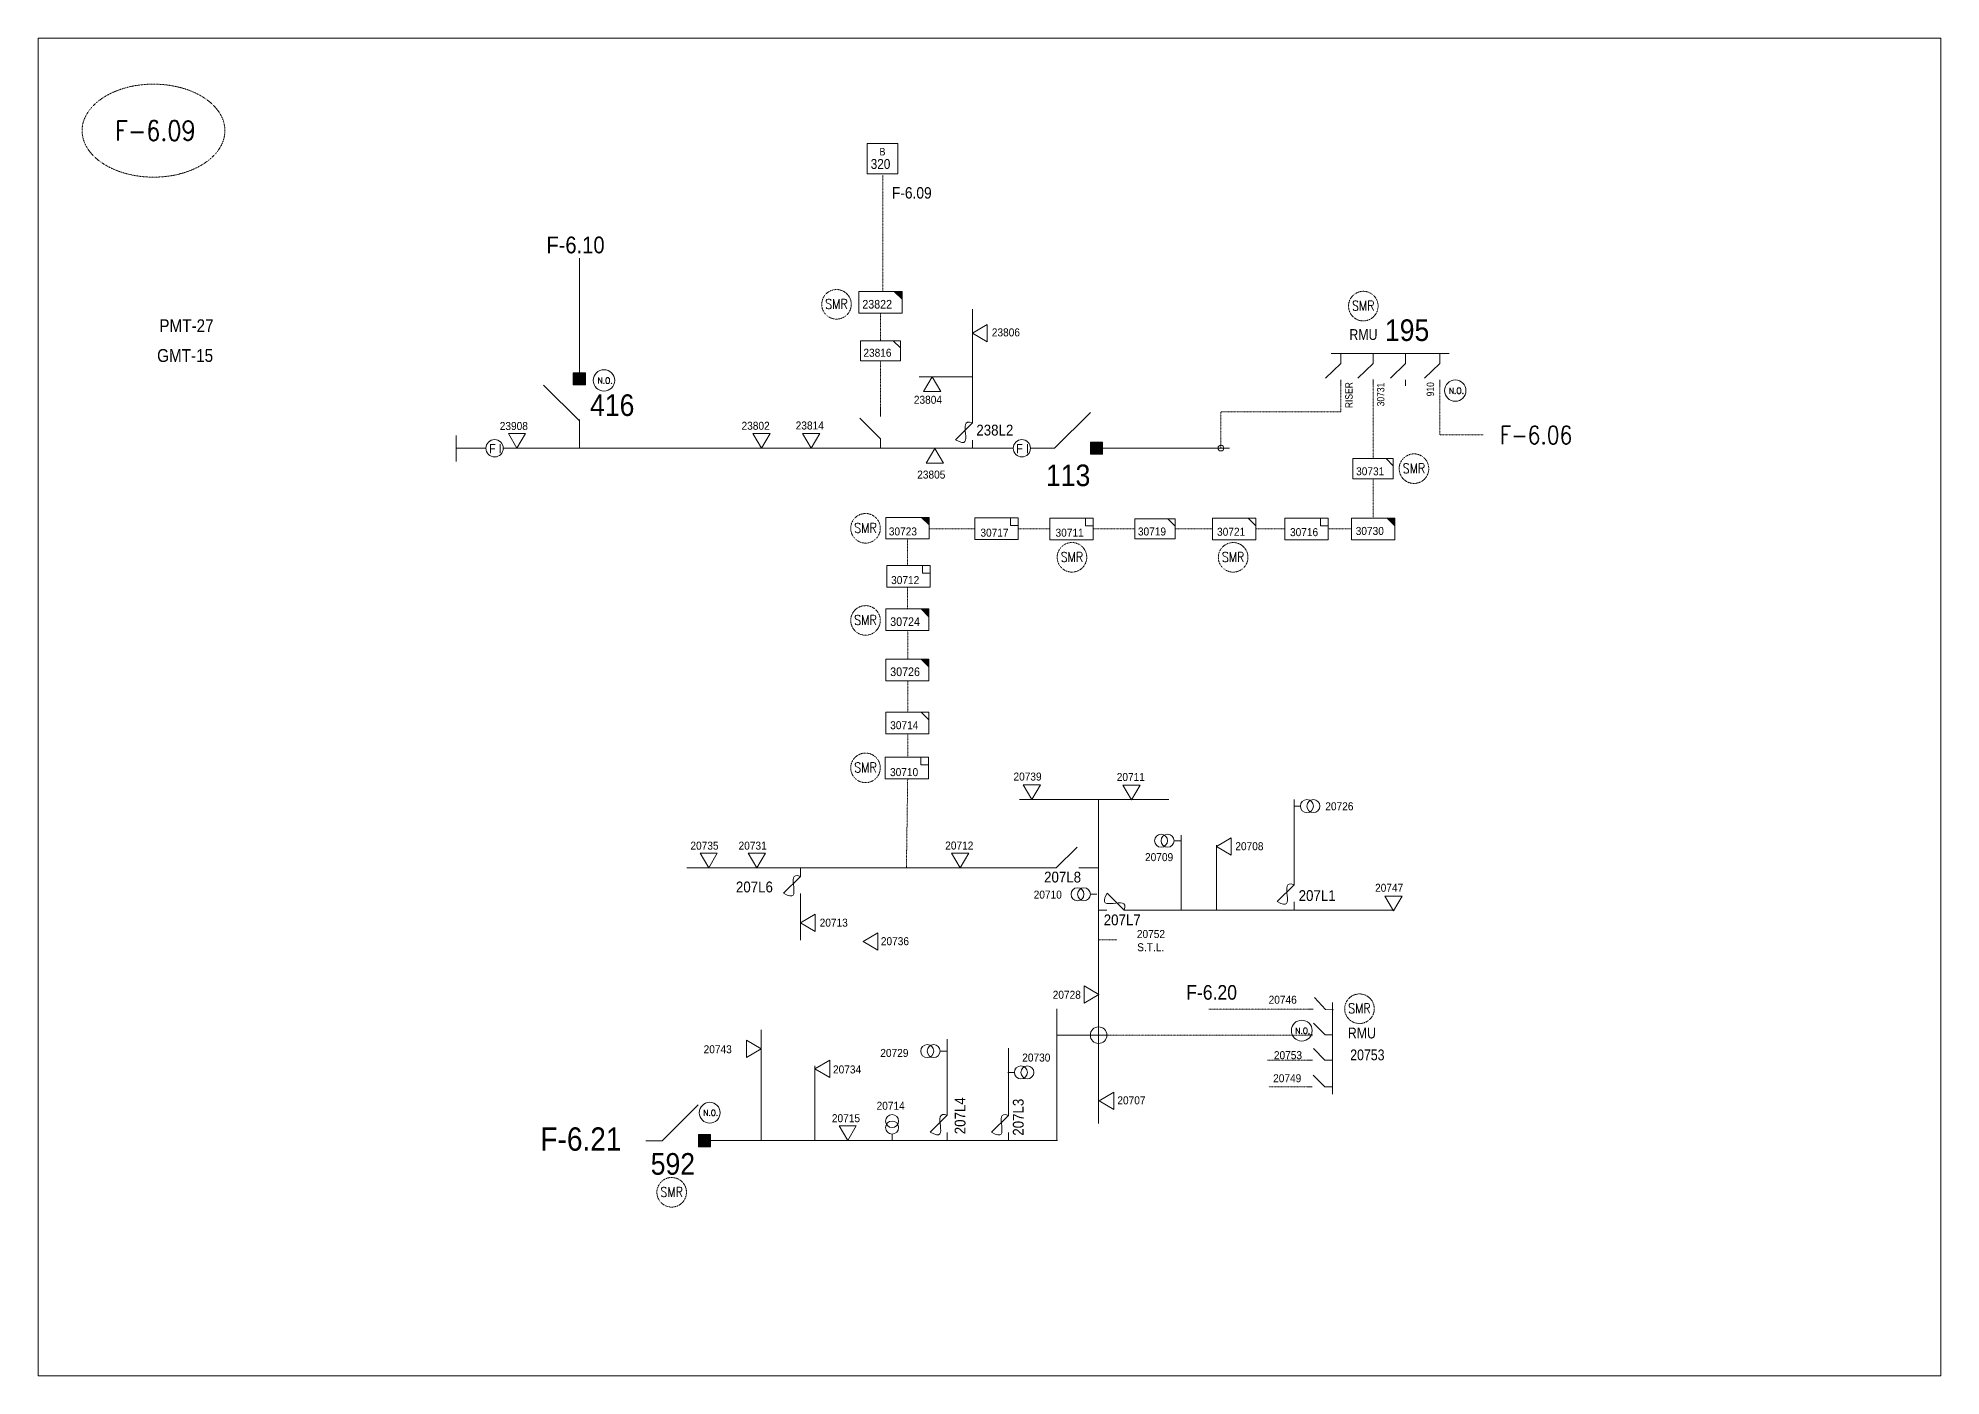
# Model space of a CAD drawing. Header units: metres. Extents: x 65984 to 144644, y -19036 to 23726.
# Drawn here: x 101588 to 102468, y 9040 to 9659 of the extents above; entities that cross this region are included whole.
import ezdxf
from ezdxf.enums import TextEntityAlignment as Align

# ---------------------------------------------------------------- set-up
doc = ezdxf.new("R2010")
doc.units = ezdxf.units.M
doc.header["$MEASUREMENT"] = 0
doc.linetypes.add('DGN Style 3', pattern=[0.013877, 0, -0.013877])
doc.layers.get('0').update_dxf_attribs({"color": 95, "lineweight": 40})
for name, color, linetype, lineweight in [('ABS', 7, 'Continuous', 40), ('ABS NUMBER', 112, 'Continuous', 30), ('d_eos', 111, 'Continuous', 40), ('d_fco', 5, 'Continuous', 40), ('d_fco text', 95, 'Continuous', 40), ('d_oh branch', 94, 'Continuous', 40), ('d_switch', 95, 'Continuous', 40), ('d_tf', 1, 'Continuous', 40), ('d_tf no', 6, 'Continuous', 40), ('d_tf_200', 1, 'Continuous', 40), ('d_ug cable', 95, 'Continuous', 40), ('d_unit sub', 7, 'Continuous', 40), ('EARTH FAULT INDICATOR', 95, 'Continuous', 40), ('FDR  2  17', 98, 'Continuous', 40), ('fedr no', 95, 'Continuous', 40), ('GRID STATION  04', 7, 'Continuous', 40), ('GRID STATION 01', 7, 'Continuous', 40), ('Level 37', 7, 'Continuous', 0), ('O H MAIN FEEDER', 4, 'Continuous', 100), ('SW N O', 114, 'Continuous', 30)]:
    doc.layers.add(name, color=color, linetype=linetype, lineweight=lineweight)
doc.styles.add('NASKHF', font='naskhf.shx', dxfattribs={"height": 8})
doc.styles.add('Style-Andalus', font='andlso.ttf')
doc.styles.add('Style-Arial', font='arial.ttf')
doc.styles.add('Style-ENGINEERING', font='ENGINEERING.shx')
doc.styles.add('Style-msdefault', font='msdefault.shx')
doc.styles.add('Style-STANDARD', font='STANDARD.shx')

# ---------------------------------------------------------------- blocks, each defined once
blk = doc.blocks.new('TF_8')
at = {"color": 0, "linetype": 'ByBlock', "lineweight": -2}
blk.add_line((6.3, 4.95), (9.9, 1.35), dxfattribs=at)
blk.add_3dface([(-10.1, 4.95), (9.9, 4.95), (9.9, -5.05), (-10.1, -5.05)], dxfattribs=at)
blk = doc.blocks.new('SS')
at = {"color": 0, "linetype": 'ByBlock', "lineweight": -2, "flags": 128}
blk.add_lwpolyline([(6.95, 4.25), (10.45, 4.25), (10.45, 0.75)], close=True, dxfattribs=at)
at = {"color": 0, "linetype": 'ByBlock', "lineweight": -2, "extrusion": (0, 0, -1)}
blk.add_solid([(-6.95, 4.25), (-10.45, 4.25), (-10.45, 0.75)], dxfattribs=at)
at = {"color": 0, "linetype": 'ByBlock', "lineweight": -2}
blk.add_3dface([(-9.55, 4.25), (10.45, 4.25), (10.45, -5.75), (-9.55, -5.75)], dxfattribs=at)
blk = doc.blocks.new('TF3')
at = {"color": 0, "linetype": 'ByBlock', "lineweight": -2}
for p, q in [((11.3, 9), (18.3, 9)), ((18.3, 9), (18.3, 2))]:
    blk.add_line(p, q, dxfattribs=at)
at = {"color": 0, "linetype": 'ByBlock', "lineweight": -2, "flags": 128}
blk.add_lwpolyline([(18.3, 2), (11.3, 2), (11.3, 9)], dxfattribs=at)
at = {"color": 0, "linetype": 'ByBlock', "lineweight": -2}
blk.add_3dface([(-21.7, 9), (18.3, 9), (18.3, -11), (-21.7, -11)], dxfattribs=at)
blk = doc.blocks.new('*U1147')
at = {"layer": 'SW N O', "color": 91, "lineweight": 13, "ltscale": 0.426762}
blk.add_circle((0, 0), 16.8, dxfattribs=at)
at = {"layer": 'SW N O', "color": 91, "lineweight": 13, "style": 'Style-STANDARD'}
blk.add_text('N.O.', height=9.6, dxfattribs=at).set_placement((1.7, -0.2), align=Align.MIDDLE_CENTER)
blk = doc.blocks.new('ABS2_1_1')
at = {"color": 0, "linetype": 'ByBlock', "lineweight": -2, "ltscale": 500}
for q in [(-29900, 43500), (0, 0)]:
    blk.add_line((0, 13600), q, dxfattribs=at)
at = {"color": 0, "linetype": 'ByBlock', "lineweight": -2, "ltscale": 500, "flags": 128}
for points in [[(5000, 43600), (-5000, 43600), (-5000, 53600), (5000, 53600)], [(3791, 49653), (3791, 49653), (3791, 49653)]]:
    blk.add_lwpolyline(points, close=True, dxfattribs=at)
at = {"color": 0, "linetype": 'ByBlock', "lineweight": -2, "ltscale": 500}
for points in [[(5000, 43600), (-5000, 43600), (5000, 53600), (-5000, 53600)], [(3791, 49653), (3791, 49653), (3791, 49653)]]:
    blk.add_solid(points, dxfattribs=at)
blk = doc.blocks.new('*U1148')
at = {"layer": 'EARTH FAULT INDICATOR', "color": 94, "linetype": 'Continuous', "lineweight": 13}
blk.add_circle((0.02, 0.13), 4, dxfattribs=at)
at = {"layer": 'EARTH FAULT INDICATOR', "color": 94, "lineweight": 13, "style": 'Style-Andalus', "width": 0.9}
blk.add_text('F I', height=4.234, dxfattribs=at).set_placement((-2.61, 2.11), align=Align.TOP_LEFT)
blk = doc.blocks.new('FUSE01')
at = {"color": 0, "linetype": 'ByBlock', "lineweight": -2}
blk.add_line((0, -17.15), (0, -22.55), dxfattribs=at)
at = {"color": 0, "linetype": 'ByBlock', "lineweight": -2, "flags": 128}
blk.add_lwpolyline([(0, 0.05), (0, -5.75), (-11.2, -16.95)], dxfattribs=at)
at = {"color": 0, "linetype": 'ByBlock', "lineweight": -2}
blk.add_open_spline([(-11.2, -16.95), (3.4, -25.35), (-11.6, -1.35), (0, -5.75)], degree=3, dxfattribs=at)
blk = doc.blocks.new('exist.us-1000kva')
at = {"color": 0, "linetype": 'ByBlock', "lineweight": -2, "flags": 128}
blk.add_lwpolyline([(40, 12.9), (32.8, 20), (40, 20)], close=True, dxfattribs=at)
at = {"color": 0, "linetype": 'ByBlock', "lineweight": -2, "extrusion": (0, 0, -1)}
blk.add_solid([(-40, 12.9), (-32.8, 20), (-40, 20)], dxfattribs=at)
at = {"color": 0, "linetype": 'ByBlock', "lineweight": -2, "xscale": 2, "yscale": 2}
blk.add_blockref('TF_8', (20.2, 10.1), dxfattribs=at)
blk = doc.blocks.new('*U1149')
at = {"layer": 'SW N O', "color": 3, "lineweight": 13, "ltscale": 0.426762}
blk.add_circle((0, 0), 16.8, dxfattribs=at)
at = {"layer": 'SW N O', "color": 3, "lineweight": 13, "style": 'Style-STANDARD'}
blk.add_text('N.O.', height=9.6, dxfattribs=at).set_placement((1.7, -0.2), align=Align.MIDDLE_CENTER)
blk = doc.blocks.new('TRA1_985')
at = {"layer": 'd_tf', "color": 94, "linetype": 'Continuous', "lineweight": 13, "ltscale": 0.000392162, "flags": 128}
blk.add_lwpolyline([(10, -17), (0, 0), (-10, -17)], close=True, dxfattribs=at)
blk = doc.blocks.new('TRA1_984')
at = {"layer": 'd_tf', "color": 94, "linetype": 'Continuous', "lineweight": 13, "ltscale": 0.000392162, "xscale": 1.000046564039522, "yscale": 1.000046564039522, "zscale": 1.000046564039522, "rotation": 180}
blk.add_blockref('TRA1_985', (0, 0), dxfattribs=at)
blk = doc.blocks.new('TFU_118')
at = {"layer": 'd_tf_200', "color": 94, "linetype": 'Continuous', "lineweight": 13}
blk.add_line((0, 10), (0, 0), dxfattribs=at)
at = {"layer": 'd_tf_200', "color": 94, "linetype": 'Continuous', "lineweight": 13, "extrusion": (0, 0, -1)}
for centre in [(0, 30), (0, 20)]:
    blk.add_circle(centre, 10, dxfattribs=at)
blk = doc.blocks.new('*U3603')
at = {"layer": 'ABS', "color": 94, "linetype": 'Continuous', "lineweight": 13, "ltscale": 0.176941}
for p, q in [((-8.3, 9.1), (-8.3, 16.6)), ((-8.3, 9.1), (8.3, -7.6)), ((-8.3, -16.6), (-8.3, -9))]:
    blk.add_line(p, q, dxfattribs=at)
blk = doc.blocks.new('TRA1_1503')
at = {"layer": 'd_tf', "color": 94, "linetype": 'Continuous', "lineweight": 13, "ltscale": 0.000359776, "flags": 128}
blk.add_lwpolyline([(9.9, -17), (-0.1, 0), (-10.1, -17)], close=True, dxfattribs=at)
blk = doc.blocks.new('TRA1_1502')
at = {"layer": 'd_tf', "color": 94, "linetype": 'Continuous', "lineweight": 13, "ltscale": 0.000359776, "xscale": 1.000046564039524, "yscale": 1.000046564039524, "zscale": 1.000046564039524, "rotation": 180}
blk.add_blockref('TRA1_1503', (0, 0), dxfattribs=at)
blk = doc.blocks.new('TRA1_1505')
at = {"layer": 'd_tf', "color": 94, "linetype": 'Continuous', "lineweight": 13, "ltscale": 0.000355616, "flags": 128}
blk.add_lwpolyline([(10, -17), (0, 0), (-10, -17)], close=True, dxfattribs=at)
blk = doc.blocks.new('TRA1_1504')
at = {"layer": 'd_tf', "color": 94, "linetype": 'Continuous', "lineweight": 13, "ltscale": 0.000355616, "xscale": 1.000046564039523, "yscale": 1.000046564039523, "zscale": 1.000046564039523, "rotation": 180}
blk.add_blockref('TRA1_1505', (0, 0), dxfattribs=at)
blk = doc.blocks.new('TRA1_1507')
at = {"layer": 'd_tf', "color": 94, "linetype": 'Continuous', "lineweight": 13, "ltscale": 0.000355616, "flags": 128}
blk.add_lwpolyline([(10, -17), (0, 0), (-10, -17)], close=True, dxfattribs=at)
blk = doc.blocks.new('TRA1_1506')
at = {"layer": 'd_tf', "color": 94, "linetype": 'Continuous', "lineweight": 13, "ltscale": 0.000355616, "xscale": 1.000046564039523, "yscale": 1.000046564039523, "zscale": 1.000046564039523, "rotation": 180}
blk.add_blockref('TRA1_1507', (0, 0), dxfattribs=at)
blk = doc.blocks.new('*U1151')
at = {"layer": 'SW N O', "color": 3, "lineweight": 13, "ltscale": 0.426762}
blk.add_circle((0, 0), 16.8, dxfattribs=at)
at = {"layer": 'SW N O', "color": 3, "lineweight": 13, "style": 'Style-STANDARD'}
blk.add_text('N.O.', height=9.6, dxfattribs=at).set_placement((1.7, -0.2), align=Align.MIDDLE_CENTER)
blk = doc.blocks.new('*U4280')
at = {"layer": 'SW N O', "color": 91, "lineweight": 13, "ltscale": 0.426762}
blk.add_circle((0, 0), 16.8, dxfattribs=at)
at = {"layer": 'SW N O', "color": 91, "lineweight": 13, "style": 'Style-STANDARD'}
blk.add_text('N.O.', height=9.6, dxfattribs=at).set_placement((1.7, -0.2), align=Align.MIDDLE_CENTER)

msp = doc.modelspace()

# ---------------------------------------------------------------- linework, layer by layer
at = {"layer": 'd_eos', "color": 2, "linetype": 'Continuous', "lineweight": 13, "ltscale": 0.478599}
for p, q in [((102240.51, 9513.07), (102185.99, 9513.07)), ((102190.34, 9513.07), (102190.34, 9508.42)), ((102205.33, 9513.17), (102205.33, 9508.52)), ((102220.33, 9513.07), (102220.33, 9508.42)), ((102236.14, 9513.07), (102236.14, 9508.42)), ((102190.34, 9508.42), (102183.34, 9501.63)), ((102205.33, 9508.52), (102198.33, 9501.73)), ((102220.33, 9508.42), (102213.33, 9501.63)), ((102236.14, 9508.42), (102229.14, 9501.63))]:
    msp.add_line(p, q, dxfattribs=at)
at = {"layer": 'd_eos', "color": 94, "linetype": 'Continuous', "lineweight": 13, "ltscale": 0.478599}
for p, q in [((102190.34, 9500.98), (102190.34, 9498.16)), ((102205.33, 9501.08), (102205.33, 9498.26)), ((102220.33, 9500.98), (102220.33, 9498.16)), ((102236.14, 9500.98), (102236.14, 9498.16))]:
    msp.add_line(p, q, dxfattribs=at)
at = {"layer": 'd_eos', "color": 2, "linetype": 'Continuous', "lineweight": 13, "ltscale": 0.408271}
for p, q in [((102183.39, 9209.79), (102178.19, 9215.34)), ((102186.6, 9170.62), (102186.6, 9213.12)), ((102177.59, 9209.9), (102175.39, 9209.94)), ((102187.01, 9209.72), (102183.39, 9209.79)), ((102177.33, 9198.04), (102175.13, 9198.04)), ((102183.13, 9198.04), (102177.83, 9203.5)), ((102186.75, 9198.04), (102183.13, 9198.04)), ((102183.05, 9186.35), (102177.76, 9191.81)), ((102177.25, 9186.35), (102175.05, 9186.35)), ((102182.98, 9174.02), (102177.68, 9179.48)), ((102186.68, 9186.35), (102183.05, 9186.35)), ((102177.17, 9174.02), (102174.97, 9174.02)), ((102186.6, 9174.02), (102182.98, 9174.02))]:
    msp.add_line(p, q, dxfattribs=at)
at = {"layer": 'd_oh branch', "color": 94, "linetype": 'Continuous', "lineweight": 13}
for p, q in [((102020.03, 9485.08), (102020.05, 9533.52)), ((102020.03, 9502.29), (101995.44, 9502.29)), ((102041.8, 9306.97), (102110.85, 9306.97)), ((102078.42, 9306.97), (102078.42, 9157.07)), ((102168.76, 9271.57), (102168.76, 9306.91)), ((102116.51, 9255.75), (102116.51, 9290.36)), ((102132.89, 9255.77), (102132.89, 9285.79)), ((102055.58, 9275.28), (101887.97, 9275.28)), ((102078.42, 9275.28), (102072.49, 9275.28)), ((101940.54, 9263.15), (101940.54, 9241.91)), ((102092.99, 9255.75), (102214.81, 9255.75)), ((102059.04, 9198), (102059.04, 9210.18)), ((101922.41, 9149.2), (101922.41, 9200.44)), ((102008.39, 9165.01), (102008.39, 9196.08)), ((102036.74, 9164.9), (102036.74, 9191.92)), ((101947.25, 9149.19), (101947.25, 9183.8))]:
    msp.add_line(p, q, dxfattribs=at)
msp.add_circle((102078.42, 9197.95), 3.84, dxfattribs=at)
at = {"layer": 'd_ug cable', "color": 94, "linetype": 'DGN Style 3', "lineweight": 13}
for p, q in [((101977.51, 9531.73), (101977.51, 9518.96)), ((101977.55, 9487.74), (101977.55, 9509.72)), ((101989.97, 9415.24), (101989.97, 9427.34)), ((102021.17, 9431.97), (102000, 9431.97)), ((101989.97, 9394.99), (101989.97, 9405.01)), ((102078.27, 9242), (102086.78, 9242))]:
    msp.add_line(p, q, dxfattribs=at)
at = {"layer": 'd_ug cable', "color": 2, "linetype": 'DGN Style 3', "lineweight": 13}
for p, q in [((102175.92, 9209.95), (102129.42, 9209.95)), ((102176.19, 9186.35), (102156.51, 9186.35)), ((102176.75, 9174.02), (102157.07, 9174.02))]:
    msp.add_line(p, q, dxfattribs=at)
at = {"layer": 'd_ug cable', "color": 94, "linetype": 'DGN Style 3', "lineweight": 13, "flags": 128}
for points in [[(101978.59, 9541.77), (101978.59, 9541.77), (101978.59, 9595.53), (101978.59, 9595.53)], [(102134.93, 9469.26), (102134.93, 9486.09), (102190.34, 9486.09), (102190.34, 9498.16)], [(102205.33, 9464.49), (102205.33, 9498.26)], [(102236.14, 9498.16), (102236.14, 9475.55), (102256.24, 9475.55)], [(102205.33, 9436.99), (102205.33, 9455.16)], [(102055.84, 9431.99), (102041.16, 9431.99)], [(102095.09, 9431.99), (102075.84, 9431.99)], [(102131.12, 9431.99), (102113.75, 9431.99)], [(102164.51, 9431.99), (102151.11, 9431.99)], [(102195.34, 9431.99), (102184.5, 9431.99)], [(101990.12, 9384.99), (101990.12, 9371.82)], [(101990.12, 9361.83), (101990.12, 9347.4)], [(101990.12, 9337.2), (101990.12, 9326.44)], [(101990.12, 9316.49), (101989.53, 9275.28)], [(102082.95, 9198.01), (102082.95, 9198.01), (102177.26, 9198.01)]]:
    msp.add_lwpolyline(points, dxfattribs=at)
at = {"layer": 'd_ug cable', "color": 2, "linetype": 'DGN Style 3', "lineweight": 13}
for centre in [(101957.2, 9535.82), (102200.8, 9535), (102224.24, 9459.83), (101970.62, 9432.28), (102066.08, 9418.86), (102140.62, 9418.86), (101970.62, 9389.68), (101970.62, 9321.52), (102199.03, 9210.17), (101880.99, 9125.3)]:
    msp.add_circle(centre, 6.84, dxfattribs=at)
at = {"layer": 'fedr no', "color": 82, "linetype": 'DGN Style 3', "lineweight": 13, "true_color": 0x1dc70e}
msp.add_ellipse((101641.37, 9616.11), major_axis=(33.02, 0), ratio=0.651175, dxfattribs=at)
at = {"layer": 'GRID STATION  04', "color": 94, "linetype": 'Continuous', "lineweight": 13, "ltscale": 0.39177, "flags": 128}
msp.add_lwpolyline([(101971.45, 9610.23), (101971.45, 9596.07), (101985.6, 9596.07), (101985.6, 9610.23)], close=True, dxfattribs=at)
at = {"layer": 'O H MAIN FEEDER', "color": 94, "lineweight": 13, "ltscale": 0.426762}
for p, q in [((101838.28, 9504.12), (101838.28, 9557.12)), ((101838.28, 9469.26), (101838.28, 9482.52)), ((101781.26, 9463.13), (101781.26, 9475.21)), ((101795.11, 9469.3), (101781.26, 9469.3)), ((102038.91, 9469.26), (101803.11, 9469.26)), ((101803.26, 9469.26), (101803.11, 9469.26)), ((102050.42, 9469.26), (102046.91, 9469.26)), ((102138.88, 9469.26), (102077.22, 9469.26)), ((102083.18, 9198), (102059.04, 9198)), ((102059.04, 9198), (102059.04, 9149.19)), ((102059.37, 9149.19), (101898.87, 9149.19))]:
    msp.add_line(p, q, dxfattribs=at)
at = {"layer": 'O H MAIN FEEDER', "color": 140, "linetype": 'Continuous', "lineweight": 13, "flags": 128}
msp.add_lwpolyline([(101587.98, 9658.91), (102467.92, 9658.91), (102467.92, 9040.41), (101587.98, 9040.41)], close=True, dxfattribs=at)
at = {"layer": 'O H MAIN FEEDER', "color": 94, "lineweight": 13, "ltscale": 0.488306}
msp.add_circle((102134.99, 9469.37), 1.33, dxfattribs=at)

# ---------------------------------------------------------------- block references
at = {"layer": 'ABS', "color": 2, "linetype": 'Continuous', "lineweight": 13, "ltscale": 0.829472, "xscale": 0.000555747191877611, "yscale": 0.000555747191877611, "zscale": 0.0003680335276451397}
for p, rotation in [((101838.28, 9474.33), 359.9999999999998), ((101869.08, 9149.17), 269.9999999999998)]:
    msp.add_blockref('ABS2_1_1', p, dxfattribs=dict(at, rotation=rotation))
at = {"layer": 'ABS', "color": 94, "linetype": 'Continuous', "lineweight": 13, "ltscale": 0.176941, "xscale": 0.5763376204863798, "yscale": 0.5763376204863798, "zscale": 0.5763376204863798}
for p, rotation in [((101972.75, 9478.84), 180), ((102064.07, 9280.07), 90)]:
    msp.add_blockref('*U3603', p, dxfattribs=dict(at, rotation=rotation))
at = {"layer": 'ABS', "color": 7, "linetype": 'Continuous', "lineweight": 13, "ltscale": 0.829472, "xscale": 0.000555747191877611, "yscale": 0.000555747191877611, "zscale": 0.0003680335276451397, "rotation": 269.9999999999997}
msp.add_blockref('ABS2_1_1', (102050.42, 9469.26), dxfattribs=at)
at = {"layer": 'd_fco', "color": 94, "linetype": 'Continuous', "lineweight": 13, "xscale": 0.7, "yscale": 0.7, "zscale": 0.2499179648993302}
for p, rotation in [((102020.03, 9485.05), 359.9999999999999), ((101940.54, 9275.39), 359.9999999999999), ((102168.76, 9271.54), 359.9999999999999), ((102094.2, 9255.75), 269.9999999999999), ((102008.39, 9164.97), 359.9999999999999), ((102036.74, 9164.9), 359.9999999999999)]:
    msp.add_blockref('FUSE01', p, dxfattribs=dict(at, rotation=rotation))
at = {"layer": 'd_tf', "color": 94, "linetype": 'Continuous', "lineweight": 13, "ltscale": 0.000392162, "xscale": 0.4, "yscale": 0.4, "zscale": 0.4}
for p, rotation in [((102020.03, 9522.55), 270), ((102001.41, 9502.27), 180), ((101809.45, 9469.3), 359.9999999999999), ((101922.53, 9469.3), 359.9999999999999), ((101945.54, 9469.3), 359.9999999999999), ((102002.62, 9469.17), 180)]:
    msp.add_blockref('TRA1_984', p, dxfattribs=dict(at, rotation=rotation))
at = {"layer": 'd_tf', "color": 94, "linetype": 'Continuous', "lineweight": 13, "ltscale": 0.000355616, "xscale": 0.4, "yscale": 0.4, "zscale": 0.4}
msp.add_blockref('TRA1_1506', (102047.52, 9306.92), dxfattribs=at)
at = {"layer": 'd_tf', "color": 94, "linetype": 'Continuous', "lineweight": 13, "ltscale": 0.000355616, "extrusion": (0, 0, -1), "xscale": 0.4, "yscale": 0.4, "zscale": 0.4}
for name, p, rotation in [('TRA1_1506', (-102093.65, 9306.67), 359.9999999999999), ('TRA1_1504', (-102078.54, 9216.75), 270), ('TRA1_1506', (-101947.25, 9182.35), 89.99999999999997)]:
    msp.add_blockref(name, p, dxfattribs=dict(at, rotation=rotation))
at = {"layer": 'd_tf', "color": 94, "linetype": 'Continuous', "lineweight": 13, "ltscale": 0.000355616, "xscale": 0.4, "yscale": 0.4, "zscale": 0.4}
for name, p, rotation in [('TRA1_1504', (102132.87, 9285.1), 270), ('TRA1_1504', (101898.09, 9275.3), 359.9999999999999), ('TRA1_1504', (101920.34, 9275.3), 359.9999999999999), ('TRA1_1504', (102014.33, 9275.3), 359.9999999999999), ('TRA1_1504', (101940.53, 9249.93), 270), ('TRA1_1504', (101969.46, 9241.26), 270), ('TRA1_1506', (101922.39, 9191.62), 89.99999999999997), ('TRA1_1504', (102078.72, 9167.65), 270), ('TRA1_1504', (101962.37, 9149.21), 359.9999999999999)]:
    msp.add_blockref(name, p, dxfattribs=dict(at, rotation=rotation))
at = {"layer": 'd_tf', "color": 94, "linetype": 'Continuous', "lineweight": 13, "ltscale": 0.000359776, "xscale": 0.4, "yscale": 0.4, "zscale": 0.4, "rotation": 359.9999999999999}
msp.add_blockref('TRA1_1502', (102214.75, 9255.36), dxfattribs=at)
at = {"layer": 'd_tf_200', "color": 94, "linetype": 'Continuous', "lineweight": 13}
for p, xscale, yscale, zscale, rotation in [((102168.72, 9303.83), 0.2999999999999999, 0.2999999999999999, 0.2999999999999999, 269.9999999999998), ((102008.14, 9190.59), 0.3, 0.3, 0.3, 89.9999999999998), ((101982.92, 9149.23), 0.3, 0.3, 0.3, 359.9999999999998)]:
    msp.add_blockref('TFU_118', p, dxfattribs=dict(at, xscale=xscale, yscale=yscale, zscale=zscale, rotation=rotation))
at = {"layer": 'd_tf_200', "color": 94, "linetype": 'Continuous', "lineweight": 13, "extrusion": (0, 0, -1), "xscale": 0.3, "yscale": 0.3, "zscale": 0.3}
for p, rotation in [((-102116.28, 9287.85), 269.9999999999998), ((-102077.64, 9263.09), 269.9999999999999), ((-102036.46, 9180.75), 89.9999999999998)]:
    msp.add_blockref('TFU_118', p, dxfattribs=dict(at, rotation=rotation))
at = {"layer": 'd_unit sub', "color": 2, "linetype": 'Continuous', "lineweight": 13}
for name, p, xscale, yscale, zscale in [('exist.us-1000kva', (101967.52, 9531.73), 0.4998359297978459, 0.4998359297978459, 0.4267622666565712), ('TF_8', (102205.43, 9459.87), 0.9330853704042472, 0.9330853704042472, 0.212622143282644), ('SS', (101989.56, 9433.09), 0.999671859597321, 0.999671859597321, 0.2499179648993302), ('TF3', (102066.69, 9432.49), 0.4998359297986609, 0.4998359297986609, 0.2499179648993302), ('TF_8', (102141.22, 9432.04), 0.999671859597321, 0.999671859597321, 0.2499179648993302), ('exist.us-1000kva', (101979.97, 9384.99), 0.4998359297978459, 0.4998359297978459, 0.4267622666565712), ('TF3', (101990.61, 9321.94), 0.4998359297986609, 0.4998359297986609, 0.2499179648993302)]:
    msp.add_blockref(name, p, dxfattribs=dict(at, xscale=xscale, yscale=yscale, zscale=zscale))
at = {"layer": 'd_unit sub', "color": 94, "linetype": 'Continuous', "lineweight": 13}
for name, p, xscale, yscale, zscale in [('TF_8', (101977.61, 9514.39), 0.9243342999339368, 0.9243342999339368, 0.212622143282644), ('TF3', (102032.02, 9432.57), 0.4998359297986609, 0.4998359297986609, 0.2499179648993302), ('TF_8', (102104.51, 9432.04), 0.9330853704042472, 0.9330853704042472, 0.212622143282644), ('TF3', (102175.35, 9432.49), 0.4998359297986609, 0.4998359297986609, 0.2499179648993302), ('SS', (102204.88, 9432.74), 0.999671859597321, 0.999671859597321, 0.2499179648993302), ('TF3', (101991.32, 9410.51), 0.4998359297989519, 0.4998359297989519, 0.2499179648993302), ('exist.us-1000kva', (101979.97, 9361.83), 0.4998359297978459, 0.4998359297978459, 0.4267622666565712), ('TF_8', (101990.07, 9342.32), 0.999671859597321, 0.999671859597321, 0.2499179648993302)]:
    msp.add_blockref(name, p, dxfattribs=dict(at, xscale=xscale, yscale=yscale, zscale=zscale))
at = {"layer": 'EARTH FAULT INDICATOR', "color": 94, "linetype": 'Continuous', "lineweight": 13}
for p in [(101799.09, 9469.13), (102042.89, 9469.13)]:
    msp.add_blockref('*U1148', p, dxfattribs=at)
at = {"layer": 'FDR  2  17', "color": 2, "linetype": 'Continuous', "lineweight": 13, "xscale": 0.4998359297986609, "yscale": 0.4998359297986609, "zscale": 0.2499179648993302, "rotation": 0.01999999999997194}
msp.add_blockref('TF3', (101990.61, 9321.94), dxfattribs=at)
at = {"layer": 'SW N O', "color": 3, "lineweight": 13}
for name, p, xscale, yscale, zscale in [('*U1149', (101849.68, 9500.63), 0.2950694635422144, 0.2950694635422144, 0.2950694635422144), ('*U1151', (101898.57, 9162.1), 0.2867731251001515, 0.2867731251001515, 0.2867731251001515)]:
    msp.add_blockref(name, p, dxfattribs=dict(at, xscale=xscale, yscale=yscale, zscale=zscale))
at = {"layer": 'SW N O', "color": 91, "lineweight": 13}
for name, p, xscale, yscale, zscale in [('*U1147', (102243.34, 9495.93), 0.2950694635422144, 0.2950694635422144, 0.2950694635422144), ('*U4280', (102172.35, 9200.04), 0.2867731251001515, 0.2867731251001515, 0.2867731251001515)]:
    msp.add_blockref(name, p, dxfattribs=dict(at, xscale=xscale, yscale=yscale, zscale=zscale))

# ---------------------------------------------------------------- texts
at = {"layer": 'ABS NUMBER', "color": 2, "lineweight": 13, "style": 'Style-Arial', "width": 0.88}
for s, p in [('416', (101843.23, 9494.21)), ('592', (101871.29, 9143.43))]:
    msp.add_text(s, height=10, dxfattribs=at).set_placement(p, align=Align.TOP_LEFT)
at = {"layer": 'ABS NUMBER', "color": 7, "lineweight": 13, "style": 'Style-Arial', "width": 0.88}
msp.add_text('113', height=10, dxfattribs=at).set_placement((102054.07, 9461.76), align=Align.TOP_LEFT)
at = {"layer": 'd_fco text', "color": 94, "linetype": 'Continuous', "lineweight": 13, "style": 'Style-msdefault', "width": 0.92}
for s, p in [('238L2', (102021.86, 9480.17)), ('207L6', (101910.69, 9268.96)), ('207L8', (102053.19, 9273.53)), ('207L1', (102170.91, 9264.98)), ('207L7', (102080.77, 9253.74))]:
    msp.add_text(s, height=5, dxfattribs=at).set_placement(p, align=Align.TOP_LEFT)
for s, p in [('207L4', (102011.85, 9152.14)), ('207L3', (102038.75, 9151.47))]:
    msp.add_text(s, height=5, rotation=90, dxfattribs=at).set_placement(p, align=Align.TOP_LEFT)
at = {"layer": 'd_switch', "color": 7, "linetype": 'Continuous', "lineweight": 13, "insert": (101982.82, 9589.99), "char_height": 5.2887, "attachment_point": 1, "style": 'NASKHF'}
msp.add_mtext('\\Fmsdefault;\\H1x;\\W0.9;F-6.09\\P', dxfattribs=at)
at = {"layer": 'd_switch', "color": 55, "linetype": 'Continuous', "lineweight": 13, "attachment_point": 1, "style": 'NASKHF'}
for s, insert, char_height in [('\\Fmsdefault;\\H1x;\\W0.9;F-6.10', (101823.03, 9567.13), 7.7408), ('\\Fmsdefault;\\H1x;\\W0.9;F-6.20\\P', (102118.92, 9221.1), 6.7502), ('\\Fmsdefault;\\H1x;\\W0.9;F-6.21\\P', (101820.3, 9155.32), 10.7696)]:
    msp.add_mtext(s, dxfattribs=dict(at, insert=insert, char_height=char_height))
at = {"layer": 'd_tf no', "color": 2, "lineweight": 13, "style": 'Style-msdefault'}
for s, height, width, p in [('23822', 4, 0.925, (101969.13, 9537.85)), ('30723', 3.7, 0.945946, (101981.39, 9432.68)), ('30711', 3.7, 0.945946, (102058.49, 9432.1)), ('30721', 3.7, 0.945946, (102133.18, 9432.52)), ('30724', 4, 0.925, (101982.03, 9391.11)), ('30710', 3.7, 0.945946, (101981.96, 9321.41)), ('20746', 3.7, 0.945946, (102157.02, 9216.18)), ('20753', 3.7, 0.945946, (102159.46, 9190.55)), ('20749', 3.7, 0.945946, (102159.11, 9179.87))]:
    msp.add_text(s, height=height, dxfattribs=dict(at, width=width)).set_placement(p, align=Align.TOP_LEFT)
at = {"layer": 'd_tf no', "color": 94, "linetype": 'Continuous', "lineweight": 13, "style": 'Style-msdefault', "width": 0.945946}
for s, p in [('23806', (102029.02, 9524.69)), ('23816', (101969.63, 9515.28)), ('23804', (101992.97, 9493.54)), ('23908', (101801.48, 9481.42)), ('23802', (101913.29, 9481.52)), ('23814', (101938.33, 9481.65)), ('23805', (101994.52, 9458.95)), ('30719', (102096.57, 9432.65))]:
    msp.add_text(s, height=3.7, dxfattribs=at).set_placement(p, align=Align.TOP_LEFT)
at = {"layer": 'd_tf no', "color": 2, "linetype": 'Continuous', "lineweight": 13, "style": 'Style-msdefault', "width": 0.945946}
msp.add_text('30731', height=3.7, dxfattribs=at).set_placement((102197.48, 9460.48), align=Align.TOP_LEFT)
at = {"layer": 'd_tf no', "color": 94, "lineweight": 13, "style": 'Style-msdefault'}
for s, height, width, p in [('30717', 3.7, 0.945946, (102023.75, 9432.12)), ('30716', 3.7, 0.945946, (102166.92, 9432.35)), ('30730', 3.7, 0.945946, (102197.3, 9432.9)), ('30712', 3.7, 0.945946, (101982.46, 9410.18)), ('30726', 4, 0.925, (101982.03, 9367.95)), ('30714', 3.7, 0.945946, (101982.03, 9343.09)), ('20739', 3.7, 0.945946, (102039.03, 9319.34)), ('20711', 3.7, 0.945946, (102086.8, 9319.16)), ('20726', 3.7, 0.945946, (102183.24, 9305.61)), ('20735', 3.7, 0.945946, (101889.65, 9287.41)), ('20731', 3.7, 0.945946, (101911.91, 9287.41)), ('20712', 3.7, 0.945946, (102007.47, 9287.45)), ('20708', 3.7, 0.945946, (102141.63, 9287.15)), ('20747', 3.7, 0.945946, (102206.25, 9267.93)), ('20710', 3.7, 0.945946, (102048.38, 9264.77)), ('20736', 3.7, 0.945946, (101977.71, 9243.24)), ('20752', 3.7, 0.945946, (102096.1, 9246.55)), ('S.T.L.', 3.7, 0.945946, (102096.26, 9240.45)), ('20743', 3.7, 0.945946, (101895.75, 9193.28)), ('20729', 3.7, 0.945946, (101977.45, 9191.58)), ('20734', 3.7, 0.945946, (101955.58, 9183.95)), ('20707', 3.7, 0.945946, (102087.08, 9169.68)), ('20715', 3.7, 0.945946, (101955.06, 9161.41)), ('20714', 3.7, 0.945946, (101975.74, 9167.16))]:
    msp.add_text(s, height=height, dxfattribs=dict(at, width=width)).set_placement(p, align=Align.TOP_LEFT)
at = {"layer": 'd_tf no', "color": 94, "lineweight": 13, "style": 'Style-msdefault', "width": 0.945946}
for s, p in [('20709', (102112.88, 9282.1)), ('20728', (102070.19, 9218.47)), ('20730', (102056.1, 9189.44))]:
    msp.add_text(s, height=3.7, dxfattribs=at).set_placement(p, align=Align.TOP_RIGHT)
msp.add_text('20713', height=3.7, dxfattribs=at).set_placement((101949.42, 9248.11))
at = {"layer": 'd_tf no', "color": 1, "linetype": 'Continuous', "lineweight": 40, "ltscale": 0.684782, "char_height": 4.5071, "attachment_point": 5, "line_spacing_factor": 1.2, "style": 'Style-STANDARD'}
for insert in [(101957.19, 9535.99), (102200.79, 9535.17), (102224.23, 9460), (101970.61, 9432.45), (102066.07, 9419.03), (102140.61, 9419.03), (101970.61, 9389.85), (101970.61, 9321.69), (102199.02, 9210.34), (101880.97, 9125.47)]:
    msp.add_mtext('\\H1x;\\W0.909091;SMR\\P', dxfattribs=dict(at, insert=insert))
at = {"layer": 'fedr no', "color": 6, "linetype": 'Continuous', "lineweight": 13, "style": 'Style-STANDARD', "width": 0.909091}
msp.add_text('F-6.09', height=9.19, dxfattribs=at).set_placement((101642.23, 9616.11), align=Align.MIDDLE_CENTER)
at = {"layer": 'fedr no', "color": 55, "linetype": 'Continuous', "lineweight": 13, "style": 'Style-STANDARD', "width": 0.909091}
msp.add_text('F-6.06', height=8.271, dxfattribs=at).set_placement((102280.68, 9475.37), align=Align.MIDDLE_CENTER)
at = {"layer": 'GRID STATION  04', "color": 94, "linetype": 'Continuous', "lineweight": 13, "style": 'Style-msdefault', "width": 0.888889}
for s, height, p in [('320', 4.582, (101973.01, 9602.99)), ('B', 3.47, (101977.06, 9608.12))]:
    msp.add_text(s, height=height, dxfattribs=at).set_placement(p, align=Align.TOP_LEFT)
at = {"layer": 'GRID STATION 01', "linetype": 'Continuous', "lineweight": 13, "style": 'Style-msdefault', "width": 0.888889}
for s, p in [('PMT-27', (101644.04, 9528.89)), ('GMT-15', (101643.03, 9515.12))]:
    msp.add_text(s, height=5.94, dxfattribs=at).set_placement(p, align=Align.TOP_LEFT)
at = {"layer": 'Level 37', "color": 2, "linetype": 'Continuous', "lineweight": 13, "style": 'Style-msdefault', "width": 0.854701}
for s, p in [('RMU', (102200.86, 9521.84)), ('RMU', (102200.16, 9198.94)), ('20753', (102202.69, 9188.83))]:
    msp.add_text(s, height=4.993, dxfattribs=at).set_placement(p, align=Align.MIDDLE_CENTER)
at = {"layer": 'Level 37', "color": 2, "linetype": 'Continuous', "lineweight": 13, "style": 'Style-Arial', "width": 0.88}
msp.add_text('195', height=10, dxfattribs=at).set_placement((102210.81, 9528.86), align=Align.TOP_LEFT)
at = {"layer": 'Level 37', "color": 7, "linetype": 'Continuous', "lineweight": 13, "style": 'Style-ENGINEERING', "width": 0.857143}
for s, p in [('RISER', (102195.86, 9499.84)), ('30731', (102210.55, 9499.59)), ('910', (102233.55, 9499.84))]:
    msp.add_text(s, height=3.43, rotation=90, dxfattribs=at).set_placement(p, align=Align.RIGHT)

doc.saveas('drawing.dxf')
